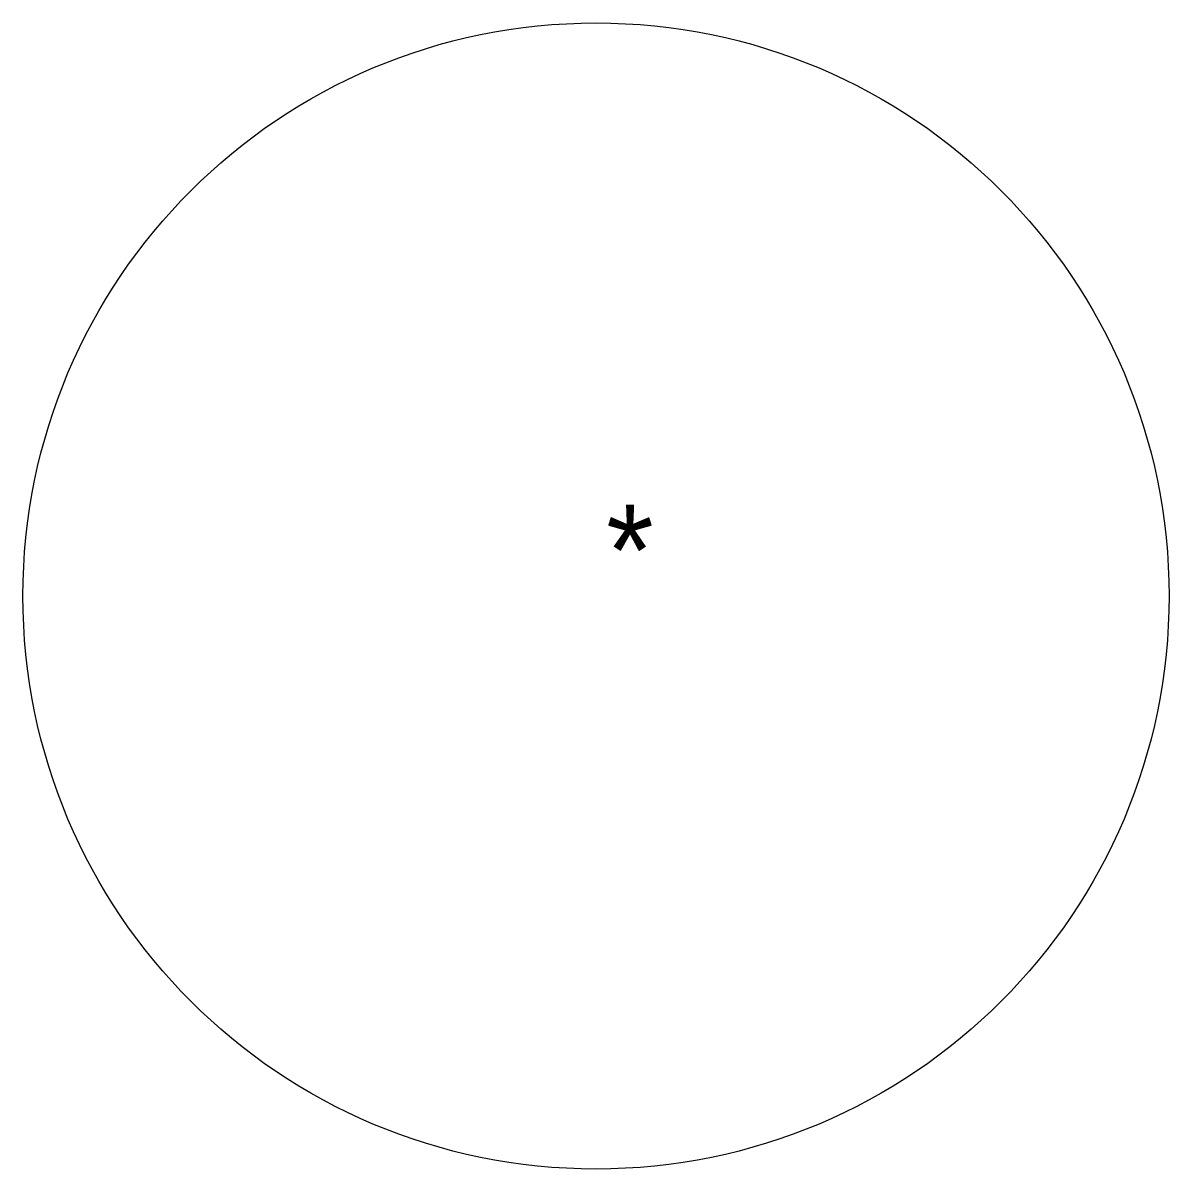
# Model space of a CAD drawing. Header units: millimetres. Extents: x 292.3 to 355, y 85.2 to 147.9.
import ezdxf

# ---------------------------------------------------------------- set-up
doc = ezdxf.new("R2010")
doc.units = ezdxf.units.MM

msp = doc.modelspace()

# ---------------------------------------------------------------- linework, layer by layer
msp.add_circle((323.673, 116.52), 31.353)

# ---------------------------------------------------------------- texts
msp.add_attdef('*', (324.229, 116.52), '', height=5)

doc.saveas('drawing.dxf')
